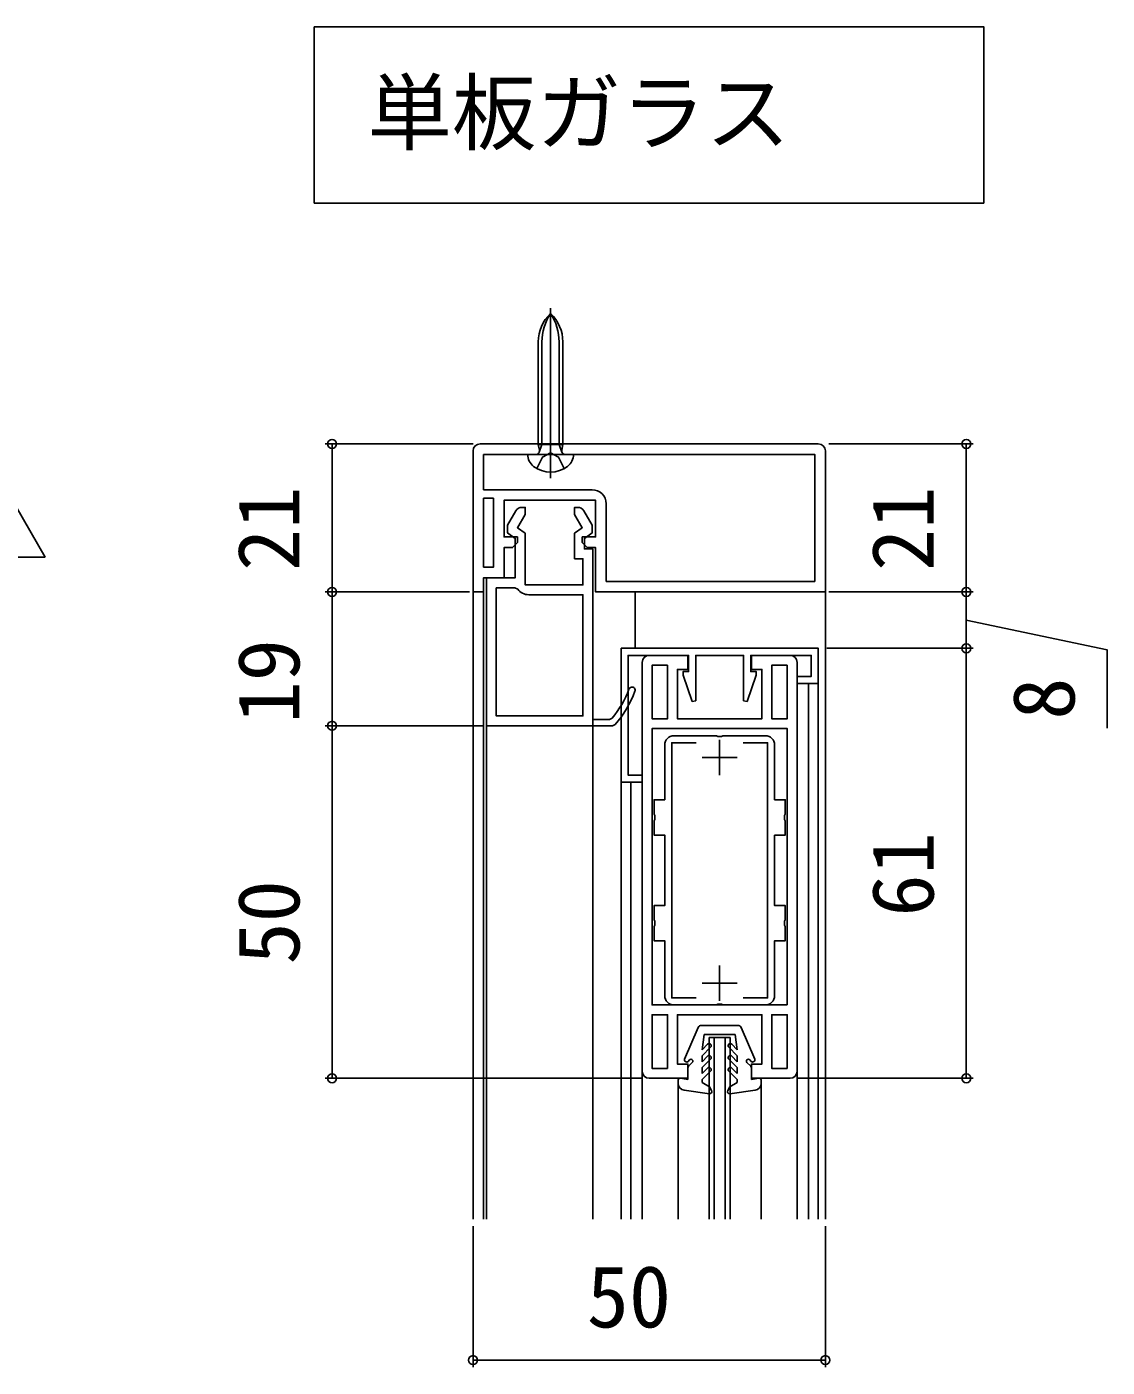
# Model space of a CAD drawing. Units: millimetres, scale not verified. Extents: x -525 to 525, y -782 to 777.
# Drawn here: x -223.3 to -70, y 348.7 to 538.9 of the extents above; entities that cross this region are included whole.
import ezdxf
from ezdxf.enums import TextEntityAlignment as Align

# ---------------------------------------------------------------- set-up
doc = ezdxf.new("R2010")
doc.units = ezdxf.units.MM
doc.header["$LTSCALE"] = 4
for name, color, linetype in [('0-1_USER1', 3, 'Continuous'), ('0-2_YKK_11', 7, 'Continuous'), ('0-3_YKK_12', 2, 'Continuous'), ('0-4_YKK_13', 4, 'Continuous'), ('0-6_YKK_D', 6, 'Continuous')]:
    doc.layers.add(name, color=color, linetype=linetype)
doc.styles.add('ＭＳ ゴシック', font='')
doc.styles.get('ＭＳ ゴシック').set_extended_font_data('MS Gothic')

msp = doc.modelspace()

# ---------------------------------------------------------------- linework, layer by layer
at = {"layer": '0-1_USER1'}
msp.add_lwpolyline([(-182.526, 538.903), (-87.526, 538.903), (-87.526, 513.903), (-182.526, 513.903)], close=True, dxfattribs=at)
at = {"layer": '0-2_YKK_11'}
for p, q in [((-111, 479.724), (-159, 479.724)), ((-136, 448.724), (-136, 390.724)), ((-114, 390.724), (-114, 448.724)), ((-125, 437.724), (-125, 432.724)), ((-127.5, 435.224), (-122.5, 435.224)), ((-125, 405.724), (-125, 400.724)), ((-127.5, 403.224), (-122.5, 403.224))]:
    msp.add_line(p, q, dxfattribs=at)
for points in [[(-160, 478.724), (-160, 458.724), (-158.5, 458.724), (-158.5, 460.724), (-155.6, 460.724), (-155.6, 465.024), (-154.4, 465.024), (-153.7, 465.724), (-153.7, 466.524), (-155.6, 466.524), (-155.6, 471.724), (-142.6, 471.724), (-142.6, 466.524), (-144.5, 466.524), (-144.5, 465.724), (-143.8, 465.024), (-142.6, 465.024), (-142.6, 458.724), (-110, 458.724), (-110, 478.724)], [(-158.5, 478.224), (-111.5, 478.224), (-111.5, 460.224), (-141.1, 460.224), (-141.1, 465.024), (-141.1, 471.224)], [(-143.1, 473.224), (-158.5, 473.224), (-158.5, 478.224)], [(-139.848, 439.893), (-140.223, 439.724), (-158.1, 439.724), (-158.1, 460.724), (-154, 460.724), (-154, 466.324), (-155.1, 467.094), (-155.1, 468.187), (-153.924, 470.224)], [(-153.058, 470.724), (-152.6, 470.724), (-152.6, 469.717), (-153.695, 467.82), (-152.6, 467.053), (-152.6, 459.724), (-144.4, 459.724), (-144.4, 463.424), (-145.6, 463.424), (-145.6, 467.053), (-144.505, 467.82), (-145.6, 469.717), (-145.6, 470.724), (-145.142, 470.724)], [(-144.276, 470.224), (-143.1, 468.187), (-143.1, 467.094), (-144.2, 466.324), (-144.2, 464.824), (-143, 464.824)], [(-143, 464.824), (-143, 440.624), (-140.638, 440.624), (-140.253, 440.804)], [(-156.7, 459.324), (-156.7, 441.124), (-144.4, 441.124), (-144.4, 458.324), (-152.1, 458.324)], [(-153.643, 459.115), (-154.049, 459.324), (-156.7, 459.324)], [(-115, 449.724), (-120.5, 449.724), (-120.5, 447.724), (-119, 447.724), (-119, 440.724), (-131, 440.724), (-131, 447.724), (-129.5, 447.724), (-129.5, 449.724), (-135, 449.724)], [(-139.848, 439.893), (-140.223, 439.724), (-143, 439.724), (-143, 440.624), (-140.638, 440.624), (-140.253, 440.804)], [(-131.5, 438.324), (-125.458, 438.324), (-125.275, 438.204), (-124.725, 438.204), (-124.542, 438.324), (-118.5, 438.324)], [(-132.8, 401.424), (-132.8, 409.224), (-134.3, 409.224), (-134.3, 411.266), (-134.18, 411.449), (-134.18, 411.999), (-134.3, 412.182), (-134.3, 414.224), (-132.8, 414.224), (-132.8, 424.224), (-134.3, 424.224), (-134.3, 426.266), (-134.18, 426.449), (-134.18, 426.999), (-134.3, 427.182), (-134.3, 429.224), (-132.8, 429.224), (-132.8, 437.024)], [(-128.336, 437.324), (-131.8, 437.324), (-131.8, 401.124), (-128.336, 401.124)], [(-121.664, 401.124), (-118.2, 401.124), (-118.2, 437.324), (-121.664, 437.324)], [(-117.2, 437.024), (-117.2, 429.224), (-115.7, 429.224), (-115.7, 427.182), (-115.82, 426.999), (-115.82, 426.449), (-115.7, 426.266), (-115.7, 424.224), (-117.2, 424.224)], [(-117.2, 424.224), (-117.2, 414.224), (-115.7, 414.224), (-115.7, 412.182), (-115.82, 411.999), (-115.82, 411.449), (-115.7, 411.266), (-115.7, 409.224), (-117.2, 409.224), (-117.2, 401.424)], [(-118.5, 400.124), (-124.542, 400.124), (-124.725, 400.244), (-125.275, 400.244), (-125.458, 400.124), (-131.5, 400.124)], [(-135, 389.724), (-129.5, 389.724), (-129.5, 391.724), (-131, 391.724), (-131, 398.724), (-119, 398.724), (-119, 391.724), (-120.5, 391.724), (-120.5, 389.724), (-115, 389.724)]]:
    msp.add_lwpolyline(points, dxfattribs=at)
for points in [[(-158.5, 462.224), (-158.5, 472.024), (-157.1, 472.024), (-157.1, 462.224)], [(-139, 450.724), (-111, 450.724), (-111, 445.724), (-114, 445.724), (-114, 446.724), (-112, 446.724), (-112, 449.724), (-120.6, 449.724), (-120.6, 447.424), (-119.8, 447.424), (-119.8, 446.924), (-121.1, 443.186), (-121.6, 443.27), (-121.6, 449.724), (-128.4, 449.724), (-128.4, 443.27), (-128.9, 443.186), (-130.2, 446.924), (-130.2, 447.424), (-129.4, 447.424), (-129.4, 449.724), (-138, 449.724), (-138, 432.724), (-136, 432.724), (-136, 431.724), (-139, 431.724)], [(-132.4, 448.324), (-132.4, 440.724), (-134.6, 440.724), (-134.6, 448.324)], [(-115.4, 448.324), (-115.4, 440.724), (-117.6, 440.724), (-117.6, 448.324)], [(-115.4, 400.124), (-115.4, 439.324), (-134.6, 439.324), (-134.6, 400.124)], [(-132.4, 391.124), (-132.4, 398.724), (-134.6, 398.724), (-134.6, 391.124)], [(-115.4, 391.124), (-115.4, 398.724), (-117.6, 398.724), (-117.6, 391.124)]]:
    msp.add_lwpolyline(points, close=True, dxfattribs=at)
for centre, radius, start, end in [((-159, 478.724), 1, 90.00001, 179.99999), ((-111, 478.724), 1, 0.00001, 89.99999), ((-143.1, 471.224), 2, 0.00001, 89.99999), ((-153.058, 469.724), 1, 90, 150.00002), ((-145.142, 469.724), 1, 29.99998, 90), ((-152.1, 460.224), 1.9, 215.68531, 269.99999), ((-135, 448.724), 1, 90.00001, 179.99999), ((-115, 448.724), 1, 0.00001, 89.99999), ((-137.45, 444.774), 0.45, 339.73339, 159.73341), ((-137.45, 444.774), 0.45, 339.73339, 159.73341), ((-151.099, 449.814), 14.1, 320.28516, 339.73341), ((-151.099, 449.814), 14.1, 320.28516, 339.73341), ((-151.099, 449.814), 15, 318.5951, 339.7334), ((-151.099, 449.814), 15, 318.5951, 339.7334), ((-131.5, 437.024), 1.3, 90.00001, 179.99999), ((-118.5, 437.024), 1.3, 0.00001, 89.99999), ((-131.5, 401.424), 1.3, 180.00001, 269.99999), ((-118.5, 401.424), 1.3, 270.00001, 359.99999), ((-135, 390.724), 1, 180.00001, 269.99999), ((-115, 390.724), 1, 270.00001, 359.99999)]:
    msp.add_arc(centre, radius, start, end, dxfattribs=at)
at = {"layer": '0-3_YKK_12'}
for p, q in [((-160, 369.724), (-160, 459.224)), ((-158.5, 459.224), (-158.5, 369.724)), ((-136.999, 458.724), (-136.999, 450.724)), ((-136.999, 458.724), (-136.999, 450.724)), ((-110, 459.224), (-110, 369.724)), ((-112.4, 445.724), (-112.4, 369.724)), ((-111, 446.024), (-111, 369.724)), ((-158.1, 439.724), (-158.1, 369.724)), ((-158.1, 439.724), (-157.6, 439.724)), ((-143, 439.724), (-143, 369.724)), ((-139, 432.024), (-139, 369.724)), ((-137.601, 431.724), (-137.601, 369.724)), ((-123.501, 395.524), (-126.501, 395.524)), ((-126.501, 369.724), (-126.501, 395.524)), ((-125.801, 369.724), (-125.801, 395.524)), ((-124.201, 369.724), (-124.201, 395.524)), ((-123.501, 369.724), (-123.501, 395.524)), ((-136, 390.724), (-136, 369.724)), ((-114, 390.724), (-114, 369.724)), ((-130.901, 388.999), (-130.902, 369.724)), ((-119.107, 388.891), (-119.107, 369.724))]:
    msp.add_line(p, q, dxfattribs=at)
at = {"layer": '0-4_YKK_13'}
for p, q in [((-149, 499.002), (-149, 474.849)), ((-150.746, 494.198), (-150.746, 479.624)), ((-150.218, 494.198), (-150.218, 479.624)), ((-147.782, 494.198), (-147.782, 479.624)), ((-147.254, 494.198), (-147.254, 479.624)), ((-150.746, 479.624), (-147.254, 479.624)), ((-150.746, 479.624), (-150.589, 478.82)), ((-150.218, 479.624), (-150.61, 478.552)), ((-147.782, 479.624), (-147.39, 478.552)), ((-147.254, 479.624), (-147.411, 478.82)), ((-152.25, 478.224), (-151.08, 478.224)), ((-128.032, 396.923), (-129.977, 392.443)), ((-127.571, 397.224), (-122.429, 397.224)), ((-127.501, 393.772), (-127.201, 395.924)), ((-127.201, 395.924), (-122.801, 395.924)), ((-122.501, 393.772), (-122.801, 395.924)), ((-121.971, 396.923), (-120.026, 392.443)), ((-127.501, 393.772), (-126.713, 394.56)), ((-127.501, 392.924), (-126.289, 394.136)), ((-122.501, 392.924), (-123.713, 394.136)), ((-122.501, 393.772), (-123.289, 394.56)), ((-129.489, 392.112), (-129.27, 392.331)), ((-129.413, 391.412), (-128.882, 391.943)), ((-127.501, 392.072), (-127.501, 392.924)), ((-127.501, 392.072), (-126.713, 392.86)), ((-127.501, 391.224), (-126.289, 392.436)), ((-122.501, 391.224), (-123.713, 392.436)), ((-122.501, 392.072), (-123.289, 392.86)), ((-122.501, 392.072), (-122.501, 392.924)), ((-120.589, 391.412), (-121.121, 391.943)), ((-120.513, 392.112), (-120.733, 392.331)), ((-129.501, 389.524), (-129.501, 391.2)), ((-127.501, 390.372), (-127.501, 391.224)), ((-127.501, 390.372), (-126.713, 391.16)), ((-127.501, 389.524), (-126.289, 390.736)), ((-122.501, 389.524), (-123.713, 390.736)), ((-122.501, 390.372), (-123.289, 391.16)), ((-122.501, 390.372), (-122.501, 391.224)), ((-120.501, 389.524), (-120.501, 391.2)), ((-130.901, 389.424), (-130.901, 388.999)), ((-129.501, 389.524), (-130.546, 389.719)), ((-130.034, 388.008), (-126.441, 387.526)), ((-127.501, 389.124), (-127.501, 389.524)), ((-126.459, 388.524), (-127.501, 389.126)), ((-126.142, 387.974), (-126.459, 388.524)), ((-123.861, 387.974), (-123.544, 388.524)), ((-119.969, 388.008), (-123.562, 387.526)), ((-123.544, 388.524), (-122.501, 389.126)), ((-122.501, 389.124), (-122.501, 389.524)), ((-120.501, 389.524), (-119.456, 389.719)), ((-119.101, 389.424), (-119.101, 388.999))]:
    msp.add_line(p, q, dxfattribs=at)
for points in [[(-151.08, 478.224), (-146.92, 478.224), (-145.75, 478.224)], [(-150.95, 476.231), (-150.145, 477.86), (-149, 478.469)], [(-147.05, 476.231), (-147.855, 477.86), (-149, 478.469)]]:
    msp.add_lwpolyline(points, dxfattribs=at)
for centre, radius, start, end in [((-145.232, 494.198), 5.513, 133.10467, 180), ((-142.954, 494.198), 7.263, 146.3423, 180), ((-152.768, 494.198), 5.513, 0, 46.89533), ((-155.046, 494.198), 7.263, 0, 33.6577), ((-150.15, 478.211), 2.1, 179.66349, 232.75111), ((-151.08, 478.724), 0.5, 270, 11.05172), ((-146.92, 478.724), 0.5, 168.94828, 270), ((-147.85, 478.211), 2.1, 307.24778, 0.33964), ((-149, 479.724), 4, 232.75222, 307.24778), ((-127.573, 396.724), 0.5, 90, 156.53477), ((-122.429, 396.724), 0.5, 23.46523, 90), ((-126.501, 394.348), 0.3, 315, 135), ((-123.501, 394.348), 0.3, 45, 225), ((-129.701, 392.324), 0.3, 156.53477, 315), ((-129.076, 392.137), 0.274, 315, 135), ((-126.501, 392.648), 0.3, 315, 135), ((-123.501, 392.648), 0.3, 45, 225), ((-120.927, 392.137), 0.274, 45, 225), ((-120.301, 392.324), 0.3, 225, 23.46523), ((-129.201, 391.2), 0.3, 135, 180), ((-126.501, 390.948), 0.3, 315, 135), ((-123.501, 390.948), 0.3, 45, 225), ((-120.801, 391.2), 0.3, 0, 45), ((-130.601, 389.424), 0.3, 79.4345, 180), ((-129.901, 388.999), 1, 180, 262.37185), ((-126.401, 387.824), 0.3, 262.37185, 30), ((-123.601, 387.824), 0.3, 150, 277.62815), ((-120.101, 388.999), 1, 277.62815, 360), ((-119.401, 389.424), 0.3, 0, 100.5655)]:
    msp.add_arc(centre, radius, start, end, dxfattribs=at)
at = {"layer": '0-6_YKK_D'}
for p, q in [((-160, 479.724), (-181, 479.724)), ((-180, 479.724), (-180, 458.724)), ((-109.5, 479.724), (-89, 479.724)), ((-90, 479.724), (-90, 458.724)), ((-226, 472.76), (-220.75, 463.667)), ((-231.25, 463.667), (-220.75, 463.667)), ((-160.5, 458.724), (-181, 458.724)), ((-160.5, 458.724), (-181, 458.724)), ((-180, 439.724), (-180, 458.724)), ((-109.5, 458.724), (-89, 458.724)), ((-109.5, 458.724), (-89, 458.724)), ((-90, 458.724), (-90, 450.724)), ((-109.8, 450.724), (-89, 450.724)), ((-109.8, 450.724), (-89, 450.724)), ((-90, 450.724), (-90, 389.724)), ((-158.6, 439.724), (-181, 439.724)), ((-158.6, 439.724), (-181, 439.724)), ((-180, 439.724), (-180, 389.724)), ((-136, 389.724), (-181, 389.724)), ((-114, 389.724), (-89, 389.724)), ((-160, 368.724), (-160, 348.724)), ((-110, 368.724), (-110, 348.724)), ((-160, 349.724), (-110, 349.724))]:
    msp.add_line(p, q, dxfattribs=at)
msp.add_lwpolyline([(-90, 454.724), (-70, 450.497), (-70, 439.406)], dxfattribs=at)
for centre in [(-180, 479.724), (-90, 479.724), (-180, 458.724), (-180, 458.724), (-90, 458.724), (-90, 458.724), (-90, 450.724), (-90, 450.724), (-180, 439.724), (-180, 439.724), (-180, 389.724), (-90, 389.724), (-160, 349.724), (-110, 349.724)]:
    msp.add_circle(centre, 0.637, dxfattribs=at)

# ---------------------------------------------------------------- texts
at = {"layer": '0-1_USER1', "style": 'ＭＳ ゴシック'}
msp.add_text('単板ガラス', height=8.798, dxfattribs=at).set_placement((-174.999, 519.698), align=Align.BOTTOM_LEFT)
at = {"layer": '0-6_YKK_D', "style": 'ＭＳ ゴシック'}
for s, p in [('21', (-182, 461.69)), ('21', (-92, 461.69)), ('19', (-182, 440.053)), ('8', (-72, 440.588)), ('61', (-92, 412.656)), ('50', (-182, 405.86))]:
    msp.add_text(s, height=8.798, rotation=90, dxfattribs=at).set_placement(p, align=Align.BOTTOM_LEFT)
msp.add_text('50', height=8.798, dxfattribs=at).set_placement((-143.864, 351.724), align=Align.BOTTOM_LEFT)

doc.saveas('drawing.dxf')
